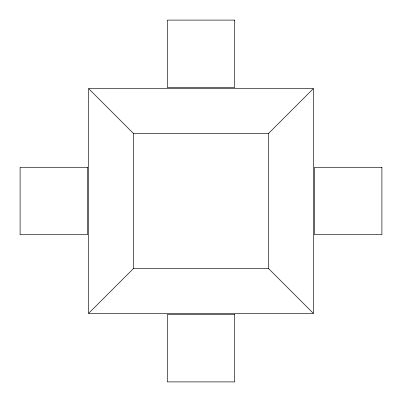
<?xml version="1.0" encoding="UTF-8"?>
<svg xmlns="http://www.w3.org/2000/svg" width="402" height="402" viewBox="0 0 402 402"><rect width="100%" height="100%" fill="white"/><g stroke="black" fill="none" stroke-linecap="round" stroke-linejoin="round"><path stroke-width="0.6" d="M88.641 313.359L133.585 268.415L133.585 133.585L88.641 88.641L88.641 313.359L313.359 313.359L313.359 88.641L88.641 88.641M133.585 133.585L268.415 133.585L313.359 88.641M133.585 268.415L268.415 268.415L313.359 313.359M268.415 133.585L268.415 268.415M234.708 20.1L167.292 20.1L167.292 87.515L234.708 87.515L234.708 20.1M87.515 167.292L20.1 167.292L20.1 234.708L87.515 234.708L87.515 167.292M381.9 167.292L314.485 167.292L314.485 234.708L381.9 234.708L381.9 167.292M234.708 314.485L167.292 314.485L167.292 381.9L234.708 381.9L234.708 314.485"/></g></svg>
